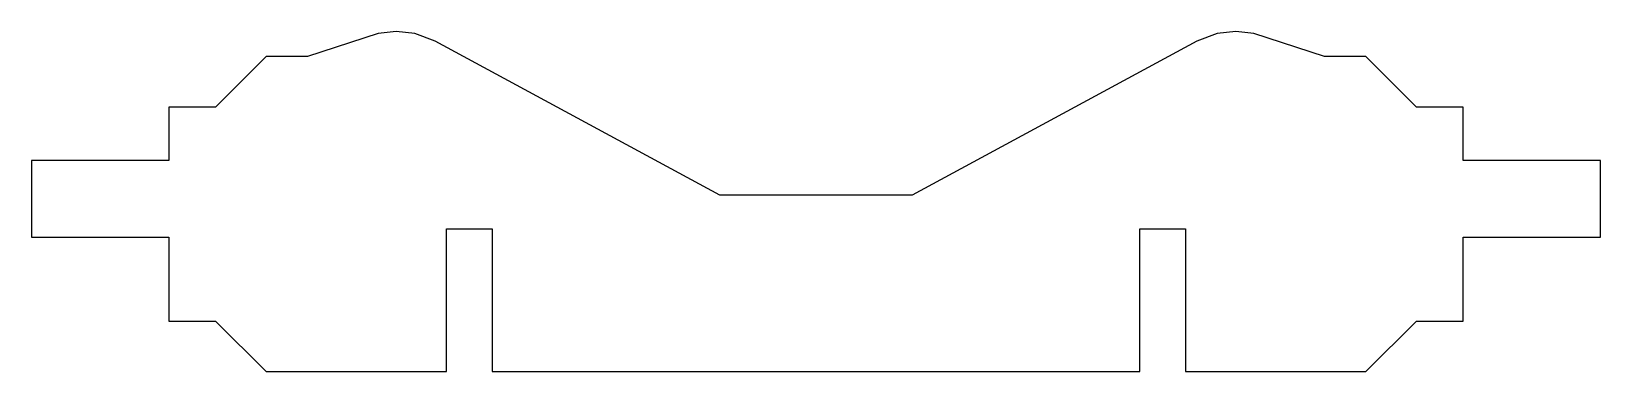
# Model space of a CAD drawing. Header units: millimetres. Extents: x 634 to 840, y -570 to -525.
import ezdxf

# ---------------------------------------------------------------- set-up
doc = ezdxf.new("R2010")
doc.units = ezdxf.units.MM

msp = doc.modelspace()

# ---------------------------------------------------------------- linework, layer by layer
at = {"extrusion": (-3.42811e-16, -2.56555e-16, -1)}
for p, q in [((679.55, -525.42, -80.85), (670.34, -528.46, -80.85)), ((681.93, -525.15, -80.85), (679.55, -525.42, -80.85)), ((684.35, -525.43, -80.85), (681.93, -525.15, -80.85)), ((687.04, -526.45, -80.85), (684.35, -525.43, -80.85)), ((789.41, -525.43, -80.85), (786.71, -526.45, -80.85)), ((791.83, -525.15, -80.85), (789.41, -525.43, -80.85)), ((794.21, -525.42, -80.85), (791.83, -525.15, -80.85)), ((803.42, -528.46, -80.85), (794.21, -525.42, -80.85)), ((724.3, -546.59, -80.85), (687.04, -526.45, -80.85)), ((786.71, -526.45, -80.85), (749.45, -546.59, -80.85)), ((664.91, -528.46, -80.85), (658.29, -535.08, -80.85)), ((670.34, -528.46, -80.85), (664.91, -528.46, -80.85)), ((808.85, -528.46, -80.85), (803.42, -528.46, -80.85)), ((815.47, -535.08, -80.85), (808.85, -528.46, -80.85)), ((652.18, -535.08, -80.85), (652.18, -542.08, -80.85)), ((658.29, -535.08, -80.85), (652.18, -535.08, -80.85)), ((821.58, -535.08, -80.85), (815.47, -535.08, -80.85)), ((821.58, -542.08, -80.85), (821.58, -535.08, -80.85)), ((634.18, -542.08, -80.85), (634.18, -552.08, -80.85)), ((652.18, -542.08, -80.85), (634.18, -542.08, -80.85)), ((839.58, -542.08, -80.85), (821.58, -542.08, -80.85)), ((839.58, -552.08, -80.85), (839.58, -542.08, -80.85)), ((736.88, -546.61, -80.85), (724.3, -546.59, -80.85)), ((749.45, -546.59, -80.85), (736.88, -546.61, -80.85)), ((634.18, -552.08, -80.85), (652.18, -552.08, -80.85)), ((652.18, -552.08, -80.85), (652.18, -563.08, -80.85)), ((688.5, -551, -80.85), (694.5, -551, -80.85)), ((688.5, -569.71, -80.85), (688.5, -551, -80.85)), ((694.5, -551, -80.85), (694.5, -569.71, -80.85)), ((779.25, -551, -80.85), (785.25, -551, -80.85)), ((779.25, -569.71, -80.85), (779.25, -551, -80.85)), ((785.25, -551, -80.85), (785.25, -569.71, -80.85)), ((821.58, -552.08, -80.85), (839.58, -552.08, -80.85)), ((821.58, -563.08, -80.85), (821.58, -552.08, -80.85)), ((652.18, -563.08, -80.85), (658.29, -563.08, -80.85)), ((658.29, -563.08, -80.85), (664.91, -569.71, -80.85)), ((808.85, -569.71, -80.85), (815.47, -563.08, -80.85)), ((815.47, -563.08, -80.85), (821.58, -563.08, -80.85)), ((664.91, -569.71, -80.85), (688.5, -569.71, -80.85)), ((694.5, -569.71, -80.85), (779.25, -569.71, -80.85)), ((785.25, -569.71, -80.85), (808.85, -569.71, -80.85))]:
    msp.add_line(p, q, dxfattribs=at)

doc.saveas('drawing.dxf')
